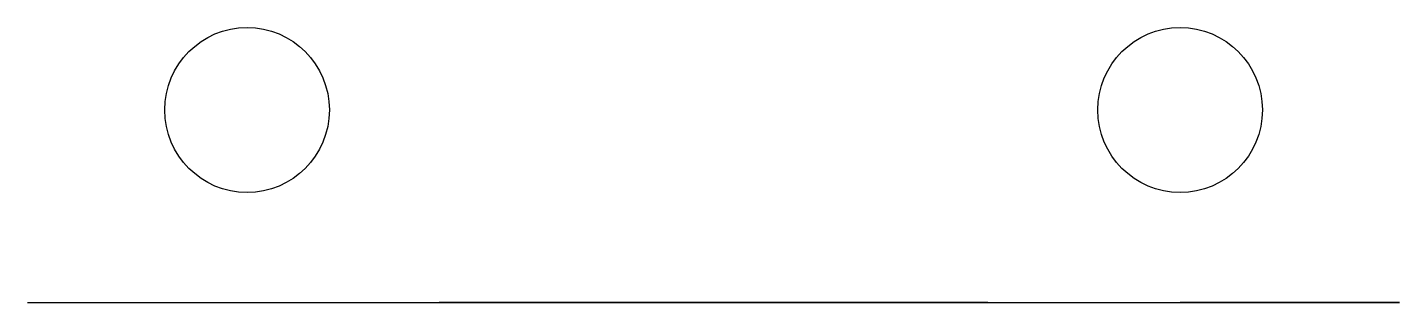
# Model space of a CAD drawing. Header units: millimetres. Extents: x -1054 to -929, y 0 to 25.
import ezdxf

# ---------------------------------------------------------------- set-up
doc = ezdxf.new("R2010")
doc.units = ezdxf.units.MM

msp = doc.modelspace()

# ---------------------------------------------------------------- linework, layer by layer
at = {"extrusion": (0, -1, 0)}
for p, q in [((-1053.51, 0, 253.63), (-1053.51, 0, 238.63)), ((-1053.51, 0, 238.63), (-928.51, 0, 238.63)), ((-928.51, 0, 253.63), (-948.51, 0, 253.63)), ((-928.51, 0, 238.63), (-928.51, 0, 253.63))]:
    msp.add_line(p, q, dxfattribs=at)
for centre in [(-1033.51, 17.5, 253.63), (-948.51, 17.5, 253.63)]:
    msp.add_circle(centre, 7.5)
msp.add_circle((-991.01, 268.63), 12.5, dxfattribs=at)
msp.add_arc((-991.01, 268.63), 25, 0, 180, dxfattribs=at)

doc.saveas('drawing.dxf')
